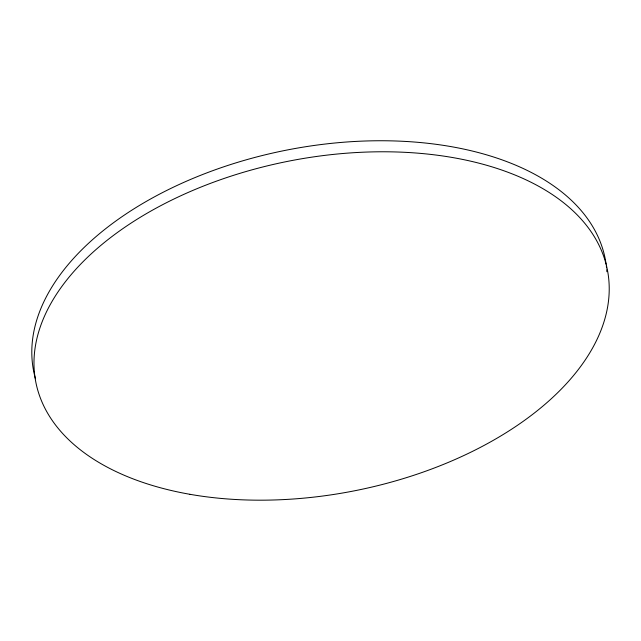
<?xml version="1.0" encoding="UTF-8"?>
<svg xmlns="http://www.w3.org/2000/svg" width="641" height="641" viewBox="0 0 641 641"><rect width="100%" height="100%" fill="white"/><g stroke="black" fill="none" stroke-linecap="round" stroke-linejoin="round"><path stroke-width="0.96" d="M606.346 265.983A291.246 168.078 -11.1 0 1 606.562 267.866M606.731 269.749A291.246 168.078 -11.1 0 1 606.875 271.712M35.471 378.735A291.246 168.078 -11.1 0 1 284.588 150.507A291.246 168.078 -11.1 0 1 606.098 264.108M189.944 494.307A291.246 168.078 -11.1 0 0 608.902 280.854A291.246 168.078 -11.1 0 0 165.907 202.989A291.246 168.078 -11.1 0 0 189.944 494.307"/></g></svg>
